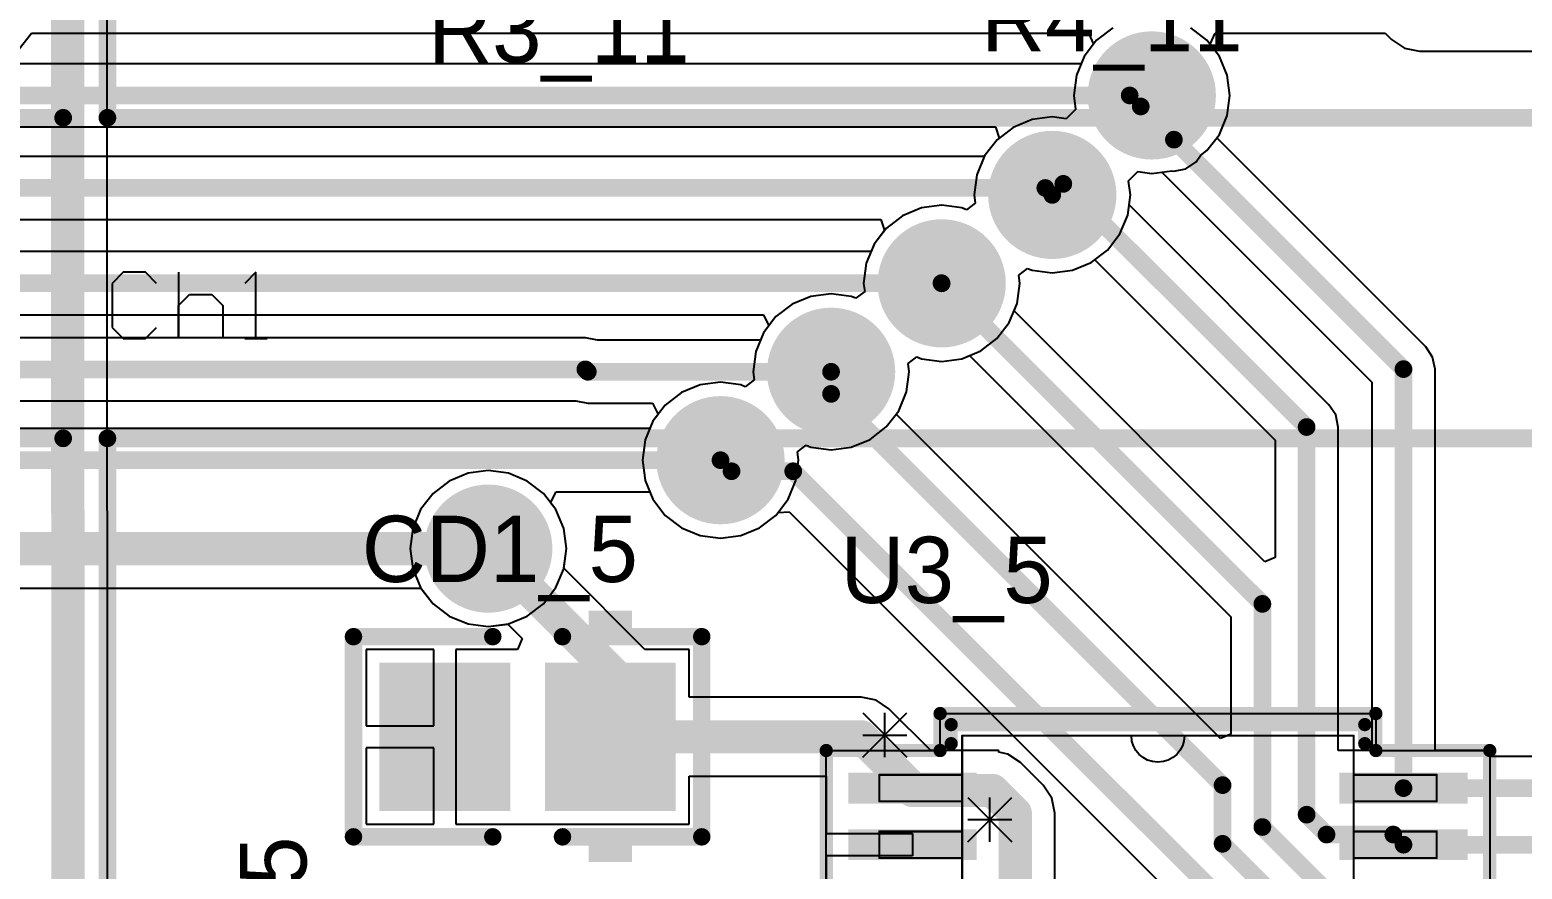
# Model space of a CAD drawing. Header units: millimetres. Extents: x 0.67 to 7.75, y 0.64 to 6.06.
# Drawn here: x 5.993 to 6.667, y 2.38 to 2.76 of the extents above; entities that cross this region are included whole.
import ezdxf

# ---------------------------------------------------------------- set-up
doc = ezdxf.new("R2010")
doc.units = ezdxf.units.MM
doc.header["$MEASUREMENT"] = 0
for name, color, linetype in [('BottomLayer', 5, 'Continuous'), ('BottomSolder', 6, 'Continuous'), ('Mechanical13', 56, 'Continuous'), ('Mechanical15', 56, 'Continuous'), ('MultiLayer', 9, 'Continuous'), ('TopLayer', 1, 'Continuous'), ('TopOverlay', 2, 'Continuous'), ('TopPaste', 8, 'Continuous'), ('TopSolder', 216, 'Continuous'), ('ViaHoleLayer', 16, 'Continuous')]:
    doc.layers.add(name, color=color, linetype=linetype)

# ---------------------------------------------------------------- blocks, each defined once
blk = doc.blocks.new('RU_14_138')
at = {"layer": 'Mechanical13'}
for p, q in [((-0.086, 0.07249), (-0.06601, 0.0525)), ((-0.086, 0.0525), (-0.06601, 0.07249)), ((-0.076, 0.0525), (-0.076, 0.07249)), ((-0.086, 0.0625), (-0.06601, 0.0625))]:
    blk.add_line(p, q, dxfattribs=at)
at = {"layer": 'Mechanical13', "const_width": 0.001}
for points in [[(-0.0885, -0.1005), (-0.0885, 0.1005)], [(-0.0885, 0.1005), (0.0885, 0.1005)], [(0.0885, -0.1005), (0.0885, 0.1005)], [(-0.126, 0.07077), (-0.126, 0.08277)], [(-0.126, 0.08277), (-0.0885, 0.08277)], [(-0.0885, 0.07077), (-0.0885, 0.08277)], [(0.0885, 0.08277), (0.126, 0.08277)], [(0.0885, 0.07077), (0.0885, 0.08277)], [(0.126, 0.07077), (0.126, 0.08277)], [(-0.126, 0.07077), (-0.0885, 0.07077)], [(0.0885, 0.07077), (0.126, 0.07077)], [(-0.126, 0.04518), (-0.126, 0.05718)], [(-0.126, 0.05718), (-0.0885, 0.05718)], [(-0.0885, 0.04518), (-0.0885, 0.05718)], [(0.0885, 0.05718), (0.126, 0.05718)], [(0.0885, 0.04518), (0.0885, 0.05718)], [(0.126, 0.04518), (0.126, 0.05718)], [(-0.126, 0.04518), (-0.0885, 0.04518)], [(0.0885, 0.04518), (0.126, 0.04518)], [(-0.126, 0.01959), (-0.126, 0.03159)], [(-0.126, 0.03159), (-0.0885, 0.03159)], [(-0.0885, 0.01959), (-0.0885, 0.03159)], [(0.0885, 0.03159), (0.126, 0.03159)], [(0.0885, 0.01959), (0.0885, 0.03159)], [(0.126, 0.01959), (0.126, 0.03159)], [(-0.126, 0.01959), (-0.0885, 0.01959)], [(0.0885, 0.01959), (0.126, 0.01959)], [(-0.126, -0.006), (-0.126, 0.006)], [(-0.126, 0.006), (-0.0885, 0.006)], [(-0.0885, -0.006), (-0.0885, 0.006)], [(0.0885, 0.006), (0.126, 0.006)], [(0.0885, -0.006), (0.0885, 0.006)], [(0.126, -0.006), (0.126, 0.006)], [(-0.126, -0.006), (-0.0885, -0.006)], [(0.0885, -0.006), (0.126, -0.006)], [(-0.126, -0.03159), (-0.126, -0.01959)], [(-0.126, -0.01959), (-0.0885, -0.01959)], [(-0.0885, -0.03159), (-0.0885, -0.01959)], [(0.0885, -0.01959), (0.126, -0.01959)], [(0.0885, -0.03159), (0.0885, -0.01959)], [(0.126, -0.03159), (0.126, -0.01959)], [(-0.126, -0.03159), (-0.0885, -0.03159)], [(0.0885, -0.03159), (0.126, -0.03159)], [(-0.126, -0.05718), (-0.126, -0.04518)], [(-0.126, -0.04518), (-0.0885, -0.04518)], [(-0.0885, -0.05718), (-0.0885, -0.04518)], [(0.0885, -0.04518), (0.126, -0.04518)], [(0.0885, -0.05718), (0.0885, -0.04518)], [(0.126, -0.05718), (0.126, -0.04518)], [(-0.126, -0.05718), (-0.0885, -0.05718)], [(0.0885, -0.05718), (0.126, -0.05718)], [(-0.126, -0.08277), (-0.126, -0.07077)], [(-0.126, -0.07077), (-0.0885, -0.07077)], [(-0.0885, -0.08277), (-0.0885, -0.07077)], [(0.0885, -0.07077), (0.126, -0.07077)], [(0.0885, -0.08277), (0.0885, -0.07077)], [(0.126, -0.08277), (0.126, -0.07077)], [(-0.126, -0.08277), (-0.0885, -0.08277)], [(0.0885, -0.08277), (0.126, -0.08277)], [(-0.0885, -0.1005), (0.0885, -0.1005)]]:
    blk.add_lwpolyline(points, dxfattribs=at)
at = {"layer": 'Mechanical13', "const_width": 0.0005}
for points in [[(-0.08875, 0.1005, 1), (-0.08825, 0.1005, 1)], [(-0.08875, 0.1005, 1), (-0.08825, 0.1005, 1)], [(0.08825, 0.1005, 1), (0.08875, 0.1005, 1)], [(0.08825, 0.1005, 1), (0.08875, 0.1005, 1)], [(-0.12625, 0.08277, 1), (-0.12575, 0.08277, 1)], [(-0.12625, 0.08277, 1), (-0.12575, 0.08277, 1)], [(-0.08875, 0.08277, 1), (-0.08825, 0.08277, 1)], [(-0.08875, 0.08277, 1), (-0.08825, 0.08277, 1)], [(0.08825, 0.08277, 1), (0.08875, 0.08277, 1)], [(0.08825, 0.08277, 1), (0.08875, 0.08277, 1)], [(0.12575, 0.08277, 1), (0.12625, 0.08277, 1)], [(0.12575, 0.08277, 1), (0.12625, 0.08277, 1)], [(-0.12625, 0.07077, 1), (-0.12575, 0.07077, 1)], [(-0.12625, 0.07077, 1), (-0.12575, 0.07077, 1)], [(-0.08875, 0.07077, 1), (-0.08825, 0.07077, 1)], [(-0.08875, 0.07077, 1), (-0.08825, 0.07077, 1)], [(0.08825, 0.07077, 1), (0.08875, 0.07077, 1)], [(0.08825, 0.07077, 1), (0.08875, 0.07077, 1)], [(0.12575, 0.07077, 1), (0.12625, 0.07077, 1)], [(0.12575, 0.07077, 1), (0.12625, 0.07077, 1)], [(-0.12625, 0.05718, 1), (-0.12575, 0.05718, 1)], [(-0.12625, 0.05718, 1), (-0.12575, 0.05718, 1)], [(-0.08875, 0.05718, 1), (-0.08825, 0.05718, 1)], [(-0.08875, 0.05718, 1), (-0.08825, 0.05718, 1)], [(0.08825, 0.05718, 1), (0.08875, 0.05718, 1)], [(0.08825, 0.05718, 1), (0.08875, 0.05718, 1)], [(0.12575, 0.05718, 1), (0.12625, 0.05718, 1)], [(0.12575, 0.05718, 1), (0.12625, 0.05718, 1)], [(-0.12625, 0.04518, 1), (-0.12575, 0.04518, 1)], [(-0.12625, 0.04518, 1), (-0.12575, 0.04518, 1)], [(-0.08875, 0.04518, 1), (-0.08825, 0.04518, 1)], [(-0.08875, 0.04518, 1), (-0.08825, 0.04518, 1)], [(0.08825, 0.04518, 1), (0.08875, 0.04518, 1)], [(0.08825, 0.04518, 1), (0.08875, 0.04518, 1)], [(0.12575, 0.04518, 1), (0.12625, 0.04518, 1)], [(0.12575, 0.04518, 1), (0.12625, 0.04518, 1)], [(-0.12625, 0.03159, 1), (-0.12575, 0.03159, 1)], [(-0.12625, 0.03159, 1), (-0.12575, 0.03159, 1)], [(-0.08875, 0.03159, 1), (-0.08825, 0.03159, 1)], [(-0.08875, 0.03159, 1), (-0.08825, 0.03159, 1)], [(0.08825, 0.03159, 1), (0.08875, 0.03159, 1)], [(0.08825, 0.03159, 1), (0.08875, 0.03159, 1)], [(0.12575, 0.03159, 1), (0.12625, 0.03159, 1)], [(0.12575, 0.03159, 1), (0.12625, 0.03159, 1)], [(-0.12625, 0.01959, 1), (-0.12575, 0.01959, 1)], [(-0.12625, 0.01959, 1), (-0.12575, 0.01959, 1)], [(-0.08875, 0.01959, 1), (-0.08825, 0.01959, 1)], [(-0.08875, 0.01959, 1), (-0.08825, 0.01959, 1)], [(0.08825, 0.01959, 1), (0.08875, 0.01959, 1)], [(0.08825, 0.01959, 1), (0.08875, 0.01959, 1)], [(0.12575, 0.01959, 1), (0.12625, 0.01959, 1)], [(0.12575, 0.01959, 1), (0.12625, 0.01959, 1)], [(-0.12625, 0.006, 1), (-0.12575, 0.006, 1)], [(-0.12625, 0.006, 1), (-0.12575, 0.006, 1)], [(-0.08875, 0.006, 1), (-0.08825, 0.006, 1)], [(-0.08875, 0.006, 1), (-0.08825, 0.006, 1)], [(0.08825, 0.006, 1), (0.08875, 0.006, 1)], [(0.08825, 0.006, 1), (0.08875, 0.006, 1)], [(0.12575, 0.006, 1), (0.12625, 0.006, 1)], [(0.12575, 0.006, 1), (0.12625, 0.006, 1)], [(-0.12625, -0.006, 1), (-0.12575, -0.006, 1)], [(-0.12625, -0.006, 1), (-0.12575, -0.006, 1)], [(-0.08875, -0.006, 1), (-0.08825, -0.006, 1)], [(-0.08875, -0.006, 1), (-0.08825, -0.006, 1)], [(0.08825, -0.006, 1), (0.08875, -0.006, 1)], [(0.08825, -0.006, 1), (0.08875, -0.006, 1)], [(0.12575, -0.006, 1), (0.12625, -0.006, 1)], [(0.12575, -0.006, 1), (0.12625, -0.006, 1)], [(-0.12625, -0.01959, 1), (-0.12575, -0.01959, 1)], [(-0.12625, -0.01959, 1), (-0.12575, -0.01959, 1)], [(-0.08875, -0.01959, 1), (-0.08825, -0.01959, 1)], [(-0.08875, -0.01959, 1), (-0.08825, -0.01959, 1)], [(0.08825, -0.01959, 1), (0.08875, -0.01959, 1)], [(0.08825, -0.01959, 1), (0.08875, -0.01959, 1)], [(0.12575, -0.01959, 1), (0.12625, -0.01959, 1)], [(0.12575, -0.01959, 1), (0.12625, -0.01959, 1)], [(-0.12625, -0.03159, 1), (-0.12575, -0.03159, 1)], [(-0.12625, -0.03159, 1), (-0.12575, -0.03159, 1)], [(-0.08875, -0.03159, 1), (-0.08825, -0.03159, 1)], [(-0.08875, -0.03159, 1), (-0.08825, -0.03159, 1)], [(0.08825, -0.03159, 1), (0.08875, -0.03159, 1)], [(0.08825, -0.03159, 1), (0.08875, -0.03159, 1)], [(0.12575, -0.03159, 1), (0.12625, -0.03159, 1)], [(0.12575, -0.03159, 1), (0.12625, -0.03159, 1)], [(-0.12625, -0.04518, 1), (-0.12575, -0.04518, 1)], [(-0.12625, -0.04518, 1), (-0.12575, -0.04518, 1)], [(-0.08875, -0.04518, 1), (-0.08825, -0.04518, 1)], [(-0.08875, -0.04518, 1), (-0.08825, -0.04518, 1)], [(0.08825, -0.04518, 1), (0.08875, -0.04518, 1)], [(0.08825, -0.04518, 1), (0.08875, -0.04518, 1)], [(0.12575, -0.04518, 1), (0.12625, -0.04518, 1)], [(0.12575, -0.04518, 1), (0.12625, -0.04518, 1)], [(-0.12625, -0.05718, 1), (-0.12575, -0.05718, 1)], [(-0.12625, -0.05718, 1), (-0.12575, -0.05718, 1)], [(-0.08875, -0.05718, 1), (-0.08825, -0.05718, 1)], [(-0.08875, -0.05718, 1), (-0.08825, -0.05718, 1)], [(0.08825, -0.05718, 1), (0.08875, -0.05718, 1)], [(0.08825, -0.05718, 1), (0.08875, -0.05718, 1)], [(0.12575, -0.05718, 1), (0.12625, -0.05718, 1)], [(0.12575, -0.05718, 1), (0.12625, -0.05718, 1)], [(-0.12625, -0.07077, 1), (-0.12575, -0.07077, 1)], [(-0.12625, -0.07077, 1), (-0.12575, -0.07077, 1)], [(-0.08875, -0.07077, 1), (-0.08825, -0.07077, 1)], [(-0.08875, -0.07077, 1), (-0.08825, -0.07077, 1)], [(0.08825, -0.07077, 1), (0.08875, -0.07077, 1)], [(0.08825, -0.07077, 1), (0.08875, -0.07077, 1)], [(0.12575, -0.07077, 1), (0.12625, -0.07077, 1)], [(0.12575, -0.07077, 1), (0.12625, -0.07077, 1)], [(-0.12625, -0.08277, 1), (-0.12575, -0.08277, 1)], [(-0.12625, -0.08277, 1), (-0.12575, -0.08277, 1)], [(-0.08875, -0.08277, 1), (-0.08825, -0.08277, 1)], [(-0.08875, -0.08277, 1), (-0.08825, -0.08277, 1)], [(0.08825, -0.08277, 1), (0.08875, -0.08277, 1)], [(0.08825, -0.08277, 1), (0.08875, -0.08277, 1)], [(0.12575, -0.08277, 1), (0.12625, -0.08277, 1)], [(0.12575, -0.08277, 1), (0.12625, -0.08277, 1)], [(-0.08875, -0.1005, 1), (-0.08825, -0.1005, 1)], [(-0.08875, -0.1005, 1), (-0.08825, -0.1005, 1)], [(0.08825, -0.1005, 1), (0.08875, -0.1005, 1)], [(0.08825, -0.1005, 1), (0.08875, -0.1005, 1)]]:
    blk.add_lwpolyline(points, format="xyb", close=True, dxfattribs=at)
at = {"layer": 'Mechanical13'}
blk.add_lwpolyline([(0.012, 0.1005, -1), (-0.012, 0.1005)], format="xyb", dxfattribs=at)
for points in [[(-0.012, 0.1005, 1), (-0.012, 0.1005, 1)], [(0.012, 0.1005, 1), (0.012, 0.1005, 1)]]:
    blk.add_lwpolyline(points, format="xyb", close=True, dxfattribs=at)
at = {"layer": 'Mechanical15'}
for p, q in [((-0.0985, 0.09377), (-0.0985, 0.1105)), ((-0.0985, 0.1105), (0.0985, 0.1105)), ((0.0985, 0.1105), (0.0985, 0.09377)), ((-0.15, -0.09377), (-0.15, 0.09377)), ((-0.15, 0.09377), (-0.0985, 0.09377)), ((0.0985, 0.09377), (0.15, 0.09377)), ((0.15, 0.09377), (0.15, -0.09377)), ((-0.0985, -0.09377), (-0.15, -0.09377)), ((-0.0985, -0.1105), (-0.0985, -0.09377)), ((0.15, -0.09377), (0.0985, -0.09377)), ((0.0985, -0.09377), (0.0985, -0.1105)), ((0.0985, -0.1105), (-0.0985, -0.1105))]:
    blk.add_line(p, q, dxfattribs=at)
at = {"layer": 'Mechanical15', "const_width": 0.006}
for points in [[(-0.0985, 0.1105), (0.0985, 0.1105)], [(-0.0985, 0.09377), (-0.0985, 0.1105)], [(0.0985, 0.09377), (0.0985, 0.1105)], [(-0.15, 0.09377), (-0.0985, 0.09377)], [(-0.15, -0.09377), (-0.15, 0.09377)], [(0.0985, 0.09377), (0.15, 0.09377)], [(0.15, -0.09377), (0.15, 0.09377)], [(-0.15, -0.09377), (-0.0985, -0.09377)], [(-0.0985, -0.1105), (-0.0985, -0.09377)], [(0.0985, -0.1105), (0.0985, -0.09377)], [(0.0985, -0.09377), (0.15, -0.09377)], [(-0.0985, -0.1105), (0.0985, -0.1105)]]:
    blk.add_lwpolyline(points, dxfattribs=at)
at = {"layer": 'Mechanical15', "const_width": 0.003}
for points in [[(-0.1, 0.1105, 1), (-0.097, 0.1105, 1)], [(-0.1, 0.1105, 1), (-0.097, 0.1105, 1)], [(0.097, 0.1105, 1), (0.1, 0.1105, 1)], [(0.097, 0.1105, 1), (0.1, 0.1105, 1)], [(-0.1515, 0.09377, 1), (-0.1485, 0.09377, 1)], [(-0.1515, 0.09377, 1), (-0.1485, 0.09377, 1)], [(-0.1, 0.09377, 1), (-0.097, 0.09377, 1)], [(-0.1, 0.09377, 1), (-0.097, 0.09377, 1)], [(0.097, 0.09377, 1), (0.1, 0.09377, 1)], [(0.097, 0.09377, 1), (0.1, 0.09377, 1)], [(0.1485, 0.09377, 1), (0.1515, 0.09377, 1)], [(0.1485, 0.09377, 1), (0.1515, 0.09377, 1)], [(-0.1515, -0.09377, 1), (-0.1485, -0.09377, 1)], [(-0.1515, -0.09377, 1), (-0.1485, -0.09377, 1)], [(-0.1, -0.09377, 1), (-0.097, -0.09377, 1)], [(-0.1, -0.09377, 1), (-0.097, -0.09377, 1)], [(0.097, -0.09377, 1), (0.1, -0.09377, 1)], [(0.097, -0.09377, 1), (0.1, -0.09377, 1)], [(0.1485, -0.09377, 1), (0.1515, -0.09377, 1)], [(0.1485, -0.09377, 1), (0.1515, -0.09377, 1)], [(-0.1, -0.1105, 1), (-0.097, -0.1105, 1)], [(-0.1, -0.1105, 1), (-0.097, -0.1105, 1)], [(0.097, -0.1105, 1), (0.1, -0.1105, 1)], [(0.097, -0.1105, 1), (0.1, -0.1105, 1)]]:
    blk.add_lwpolyline(points, format="xyb", close=True, dxfattribs=at)
at = {"layer": 'TopLayer'}
for points in [[(-0.14, 0.06977), (-0.082, 0.06977), (-0.14, 0.08377), (-0.082, 0.08377)], [(0.082, 0.06977), (0.14, 0.06977), (0.082, 0.08377), (0.14, 0.08377)], [(-0.14, 0.04418), (-0.082, 0.04418), (-0.14, 0.05818), (-0.082, 0.05818)], [(0.082, 0.04418), (0.14, 0.04418), (0.082, 0.05818), (0.14, 0.05818)], [(-0.14, 0.01859), (-0.082, 0.01859), (-0.14, 0.03259), (-0.082, 0.03259)], [(0.082, 0.01859), (0.14, 0.01859), (0.082, 0.03259), (0.14, 0.03259)], [(-0.14, -0.007), (-0.082, -0.007), (-0.14, 0.007), (-0.082, 0.007)], [(0.082, -0.007), (0.14, -0.007), (0.082, 0.007), (0.14, 0.007)], [(-0.14, -0.03259), (-0.082, -0.03259), (-0.14, -0.01859), (-0.082, -0.01859)], [(0.082, -0.03259), (0.14, -0.03259), (0.082, -0.01859), (0.14, -0.01859)], [(-0.14, -0.05818), (-0.082, -0.05818), (-0.14, -0.04418), (-0.082, -0.04418)], [(0.082, -0.05818), (0.14, -0.05818), (0.082, -0.04418), (0.14, -0.04418)], [(-0.14, -0.08377), (-0.082, -0.08377), (-0.14, -0.06977), (-0.082, -0.06977)], [(0.082, -0.08377), (0.14, -0.08377), (0.082, -0.06977), (0.14, -0.06977)]]:
    blk.add_solid(points, dxfattribs=at)
at = {"layer": 'TopOverlay'}
for p, q in [((-0.1335, 0.11076), (-0.11351, 0.09077)), ((-0.1335, 0.09077), (-0.11351, 0.11076)), ((-0.1235, 0.09077), (-0.1235, 0.11076)), ((-0.1335, 0.10077), (-0.11351, 0.10077)), ((0.15, -0.03309), (0.15, -0.01809)), ((0.15, -0.01809), (0.16, -0.01809)), ((0.16, -0.01809), (0.16, -0.03309)), ((0.16, -0.03309), (0.15, -0.03309))]:
    blk.add_line(p, q, dxfattribs=at)
at = {"layer": 'TopOverlay', "const_width": 0.006}
for points in [[(-0.0935, 0.09687), (-0.0935, 0.1055)], [(-0.0935, 0.1055), (0.0935, 0.1055)], [(0.0935, 0.09687), (0.0935, 0.1055)], [(-0.0935, -0.1055), (-0.0935, -0.09687)], [(0.0935, -0.1055), (0.0935, -0.09687)], [(-0.0935, -0.1055), (0.0935, -0.1055)]]:
    blk.add_lwpolyline(points, dxfattribs=at)
at = {"layer": 'TopOverlay', "const_width": 0.003}
for points in [[(-0.095, 0.1055, 1), (-0.092, 0.1055, 1)], [(-0.095, 0.1055, 1), (-0.092, 0.1055, 1)], [(0.092, 0.1055, 1), (0.095, 0.1055, 1)], [(0.092, 0.1055, 1), (0.095, 0.1055, 1)], [(-0.095, 0.09687, 1), (-0.092, 0.09687, 1)], [(0.092, 0.09687, 1), (0.095, 0.09687, 1)], [(-0.095, -0.09687, 1), (-0.092, -0.09687, 1)], [(0.092, -0.09687, 1), (0.095, -0.09687, 1)], [(-0.095, -0.1055, 1), (-0.092, -0.1055, 1)], [(-0.095, -0.1055, 1), (-0.092, -0.1055, 1)], [(0.092, -0.1055, 1), (0.095, -0.1055, 1)], [(0.092, -0.1055, 1), (0.095, -0.1055, 1)]]:
    blk.add_lwpolyline(points, format="xyb", close=True, dxfattribs=at)
at = {"layer": 'TopPaste'}
for points in [[(-0.14, 0.06977), (-0.082, 0.06977), (-0.14, 0.08377), (-0.082, 0.08377)], [(0.082, 0.06977), (0.14, 0.06977), (0.082, 0.08377), (0.14, 0.08377)], [(-0.14, 0.04418), (-0.082, 0.04418), (-0.14, 0.05818), (-0.082, 0.05818)], [(0.082, 0.04418), (0.14, 0.04418), (0.082, 0.05818), (0.14, 0.05818)], [(-0.14, 0.01859), (-0.082, 0.01859), (-0.14, 0.03259), (-0.082, 0.03259)], [(0.082, 0.01859), (0.14, 0.01859), (0.082, 0.03259), (0.14, 0.03259)], [(-0.14, -0.007), (-0.082, -0.007), (-0.14, 0.007), (-0.082, 0.007)], [(0.082, -0.007), (0.14, -0.007), (0.082, 0.007), (0.14, 0.007)], [(-0.14, -0.03259), (-0.082, -0.03259), (-0.14, -0.01859), (-0.082, -0.01859)], [(0.082, -0.03259), (0.14, -0.03259), (0.082, -0.01859), (0.14, -0.01859)], [(-0.14, -0.05818), (-0.082, -0.05818), (-0.14, -0.04418), (-0.082, -0.04418)], [(0.082, -0.05818), (0.14, -0.05818), (0.082, -0.04418), (0.14, -0.04418)], [(-0.14, -0.08377), (-0.082, -0.08377), (-0.14, -0.06977), (-0.082, -0.06977)], [(0.082, -0.08377), (0.14, -0.08377), (0.082, -0.06977), (0.14, -0.06977)]]:
    blk.add_solid(points, dxfattribs=at)
at = {"layer": 'TopSolder'}
for points in [[(-0.14, 0.06977), (-0.082, 0.06977), (-0.14, 0.08377), (-0.082, 0.08377)], [(0.082, 0.06977), (0.14, 0.06977), (0.082, 0.08377), (0.14, 0.08377)], [(-0.14, 0.04418), (-0.082, 0.04418), (-0.14, 0.05818), (-0.082, 0.05818)], [(0.082, 0.04418), (0.14, 0.04418), (0.082, 0.05818), (0.14, 0.05818)], [(-0.14, 0.01859), (-0.082, 0.01859), (-0.14, 0.03259), (-0.082, 0.03259)], [(0.082, 0.01859), (0.14, 0.01859), (0.082, 0.03259), (0.14, 0.03259)], [(-0.14, -0.007), (-0.082, -0.007), (-0.14, 0.007), (-0.082, 0.007)], [(0.082, -0.007), (0.14, -0.007), (0.082, 0.007), (0.14, 0.007)], [(-0.14, -0.03259), (-0.082, -0.03259), (-0.14, -0.01859), (-0.082, -0.01859)], [(0.082, -0.03259), (0.14, -0.03259), (0.082, -0.01859), (0.14, -0.01859)], [(-0.14, -0.05818), (-0.082, -0.05818), (-0.14, -0.04418), (-0.082, -0.04418)], [(0.082, -0.05818), (0.14, -0.05818), (0.082, -0.04418), (0.14, -0.04418)], [(-0.14, -0.08377), (-0.082, -0.08377), (-0.14, -0.06977), (-0.082, -0.06977)], [(0.082, -0.08377), (0.14, -0.08377), (0.082, -0.06977), (0.14, -0.06977)]]:
    blk.add_solid(points, dxfattribs=at)
blk = doc.blocks.new('CC2012_0805_158')
at = {"layer": 'TopLayer'}
for points in [[(-0.06299, -0.02953), (-0.01181, -0.02953), (-0.06299, 0.02953), (-0.01181, 0.02953)], [(0.01181, -0.02953), (0.06299, -0.02953), (0.01181, 0.02953), (0.06299, 0.02953)]]:
    blk.add_solid(points, dxfattribs=at)
at = {"layer": 'TopOverlay', "const_width": 0.00787}
for points in [[(-0.07874, 0.04528), (-0.07874, -0.04528)], [(-0.01575, 0.04528), (-0.07874, 0.04528)], [(0.07874, 0.04528), (0.01575, 0.04528)], [(0.07874, 0.04528), (0.07874, -0.04528)], [(-0.01575, -0.04528), (-0.07874, -0.04528)], [(0.07874, -0.04528), (0.01575, -0.04528)]]:
    blk.add_lwpolyline(points, dxfattribs=at)
at = {"layer": 'TopOverlay', "const_width": 0.00394}
for points in [[(-0.08071, 0.04528, 1), (-0.07677, 0.04528, 1)], [(-0.08071, 0.04528, 1), (-0.07677, 0.04528, 1)], [(-0.01772, 0.04528, 1), (-0.01378, 0.04528, 1)], [(0.01378, 0.04528, 1), (0.01772, 0.04528, 1)], [(0.07677, 0.04528, 1), (0.08071, 0.04528, 1)], [(0.07677, 0.04528, 1), (0.08071, 0.04528, 1)], [(-0.08071, -0.04528, 1), (-0.07677, -0.04528, 1)], [(-0.08071, -0.04528, 1), (-0.07677, -0.04528, 1)], [(-0.01772, -0.04528, 1), (-0.01378, -0.04528, 1)], [(0.01378, -0.04528, 1), (0.01772, -0.04528, 1)], [(0.07677, -0.04528, 1), (0.08071, -0.04528, 1)], [(0.07677, -0.04528, 1), (0.08071, -0.04528, 1)]]:
    blk.add_lwpolyline(points, format="xyb", close=True, dxfattribs=at)
at = {"layer": 'TopOverlay'}
for points in [[(-0.04726, 0.04882), (-0.02757, 0.04882), (-0.04726, 0.05669), (-0.02757, 0.05669)], [(-0.04725, -0.05707), (-0.02756, -0.05707), (-0.04725, -0.0492), (-0.02756, -0.0492)]]:
    blk.add_solid(points, dxfattribs=at)
at = {"layer": 'TopPaste'}
for points in [[(-0.06299, -0.02953), (-0.01181, -0.02953), (-0.06299, 0.02953), (-0.01181, 0.02953)], [(0.01181, -0.02953), (0.06299, -0.02953), (0.01181, 0.02953), (0.06299, 0.02953)]]:
    blk.add_solid(points, dxfattribs=at)
at = {"layer": 'TopSolder'}
for points in [[(-0.06699, -0.03353), (-0.00781, -0.03353), (-0.06699, 0.03353), (-0.00781, 0.03353)], [(0.00781, -0.03353), (0.06699, -0.03353), (0.00781, 0.03353), (0.06699, 0.03353)]]:
    blk.add_solid(points, dxfattribs=at)

msp = doc.modelspace()

# ---------------------------------------------------------------- linework, layer by layer
at = {"layer": 'BottomLayer'}
for p, q in [((5.98796, 2.75104), (5.99343, 2.75816)), ((5.99343, 2.75816), (6.47133, 2.75816)), ((6.47365, 2.75316), (6.46943, 2.74765)), ((6.47133, 2.75816), (6.47365, 2.75316)), ((6.52635, 2.75316), (6.52867, 2.75816)), ((6.53057, 2.74765), (6.52635, 2.75316)), ((6.52867, 2.75816), (6.60549, 2.75816)), ((6.60549, 2.75816), (6.6084, 2.75524)), ((6.6084, 2.75524), (6.6084, 2.75524)), ((6.6084, 2.75524), (6.61419, 2.75137)), ((6.46943, 2.74765), (6.46803, 2.74427)), ((6.5341, 2.73914), (6.53057, 2.74765)), ((6.61419, 2.75137), (6.62102, 2.75002)), ((6.62102, 2.75002), (6.62102, 2.75002)), ((6.62102, 2.75002), (6.71077, 2.75002)), ((6.46803, 2.74427), (5.98736, 2.74427)), ((6.5353, 2.73), (6.5341, 2.73914)), ((6.5341, 2.72086), (6.5353, 2.73)), ((6.53057, 2.71235), (6.5341, 2.72086)), ((5.92197, 2.71573), (6.42934, 2.71573)), ((6.42934, 2.71573), (6.43103, 2.71073)), ((6.43004, 2.70996), (6.42443, 2.70265)), ((6.43103, 2.71073), (6.43004, 2.70996)), ((6.52496, 2.70504), (6.53057, 2.71235)), ((6.42433, 2.70241), (5.91925, 2.70241)), ((6.42443, 2.70265), (6.42433, 2.70241)), ((6.51546, 2.69681), (6.52009, 2.69991)), ((6.52009, 2.69991), (6.52201, 2.70277)), ((6.52201, 2.70277), (6.52496, 2.70504)), ((6.48952, 2.69143), (6.49357, 2.69548)), ((6.49357, 2.69548), (6.49372, 2.69552)), ((6.49372, 2.69552), (6.5, 2.6947)), ((6.5, 2.6947), (6.50913, 2.6959)), ((6.50913, 2.6959), (6.51, 2.69573)), ((6.51, 2.69573), (6.51546, 2.69681)), ((6.48947, 2.69128), (6.48952, 2.69143)), ((6.4903, 2.685), (6.48947, 2.69128)), ((6.4891, 2.67586), (6.4903, 2.685)), ((5.8212, 2.67386), (6.37756, 2.67386)), ((6.37756, 2.67386), (6.37919, 2.66886)), ((6.48557, 2.66735), (6.4891, 2.67586)), ((6.37919, 2.66886), (6.37443, 2.66265)), ((6.47996, 2.66004), (6.48557, 2.66735)), ((6.37307, 2.65936), (5.81578, 2.65936)), ((6.37443, 2.66265), (6.37307, 2.65936)), ((6.47265, 2.65443), (6.47996, 2.66004)), ((6.43981, 2.64872), (6.44378, 2.65176)), ((6.44378, 2.65176), (6.44586, 2.6509)), ((6.46414, 2.6509), (6.47265, 2.65443)), ((6.4391, 2.63586), (6.4403, 2.645)), ((6.4403, 2.645), (6.43981, 2.64872)), ((6.44586, 2.6509), (6.455, 2.6497)), ((6.455, 2.6497), (6.46414, 2.6509)), ((6.43557, 2.62735), (6.4391, 2.63586)), ((5.74259, 2.63082), (6.32439, 2.63082)), ((6.32439, 2.63082), (6.32686, 2.62582)), ((6.32686, 2.62582), (6.32443, 2.62265)), ((6.42996, 2.62004), (6.43557, 2.62735)), ((6.24391, 2.62036), (5.74175, 2.62036)), ((6.24937, 2.61928), (6.24391, 2.62036)), ((6.24391, 2.62036), (6.24391, 2.62036)), ((6.24938, 2.61927), (6.24937, 2.61928)), ((6.32303, 2.61927), (6.24938, 2.61927)), ((6.32443, 2.62265), (6.32303, 2.61927)), ((6.42265, 2.61443), (6.42996, 2.62004)), ((6.38981, 2.60872), (6.39378, 2.61176)), ((6.39378, 2.61176), (6.39586, 2.6109)), ((6.41414, 2.6109), (6.42265, 2.61443)), ((6.3891, 2.59586), (6.3903, 2.605)), ((6.3903, 2.605), (6.38981, 2.60872)), ((6.39586, 2.6109), (6.405, 2.6097)), ((6.405, 2.6097), (6.41414, 2.6109)), ((5.66342, 2.59182), (6.23953, 2.59182)), ((6.23953, 2.59182), (6.23954, 2.59181)), ((6.23954, 2.59181), (6.245, 2.59073)), ((6.38557, 2.58735), (6.3891, 2.59586)), ((6.245, 2.59073), (6.27432, 2.59073)), ((6.27432, 2.59073), (6.27679, 2.58573)), ((6.27679, 2.58573), (6.27443, 2.58265)), ((6.37996, 2.58004), (6.38557, 2.58735)), ((6.27303, 2.57927), (5.66168, 2.57927)), ((6.27443, 2.58265), (6.27303, 2.57927)), ((6.37265, 2.57443), (6.37996, 2.58004)), ((6.33981, 2.56872), (6.34378, 2.57176)), ((6.34378, 2.57176), (6.34586, 2.5709)), ((6.34586, 2.5709), (6.355, 2.5697)), ((6.355, 2.5697), (6.36414, 2.5709)), ((6.36414, 2.5709), (6.37265, 2.57443)), ((6.3391, 2.55586), (6.3403, 2.565)), ((6.3403, 2.565), (6.33981, 2.56872)), ((6.22821, 2.54573), (6.23068, 2.55073)), ((6.23068, 2.55073), (6.27303, 2.55073)), ((6.27303, 2.55073), (6.27443, 2.54735)), ((6.33557, 2.54735), (6.3391, 2.55586)), ((6.23057, 2.54265), (6.22821, 2.54573)), ((6.27443, 2.54735), (6.28004, 2.54004)), ((6.32996, 2.54004), (6.33557, 2.54735)), ((6.2341, 2.53414), (6.23057, 2.54265)), ((6.28004, 2.54004), (6.28735, 2.53443)), ((6.32265, 2.53443), (6.32996, 2.54004)), ((6.2353, 2.525), (6.2341, 2.53414)), ((6.28735, 2.53443), (6.29586, 2.5309)), ((6.29586, 2.5309), (6.305, 2.5297)), ((6.305, 2.5297), (6.31414, 2.5309)), ((6.31414, 2.5309), (6.32265, 2.53443)), ((6.2341, 2.51586), (6.2353, 2.525)), ((6.23057, 2.50735), (6.2341, 2.51586)), ((5.98043, 2.50716), (6.16957, 2.50716)), ((6.16957, 2.50716), (6.17504, 2.50004)), ((6.22496, 2.50004), (6.23057, 2.50735)), ((6.17504, 2.50004), (6.18235, 2.49443)), ((6.21765, 2.49443), (6.22496, 2.50004)), ((6.18235, 2.49443), (6.19086, 2.4909)), ((6.19086, 2.4909), (6.2, 2.4897)), ((6.2, 2.4897), (6.20914, 2.4909)), ((6.20914, 2.4909), (6.21765, 2.49443))]:
    msp.add_line(p, q, dxfattribs=at)
for points, const_width in [([(6.4875, 2.73, 1), (6.5125, 2.73, 1)], 0.025), ([(6.488, 2.73, 1), (6.492, 2.73, 1)], 0.004), ([(6.488, 2.73, 1), (6.492, 2.73, 1)], 0.004), ([(6.508, 2.71, 1), (6.512, 2.71, 1)], 0.004), ([(6.4425, 2.685, 1), (6.4675, 2.685, 1)], 0.025), ([(6.44986, 2.68814, 1), (6.45386, 2.68814, 1)], 0.004), ([(6.44986, 2.68814, 1), (6.45386, 2.68814, 1)], 0.004), ([(6.453, 2.685, 1), (6.457, 2.685, 1)], 0.004), ([(6.3925, 2.645, 1), (6.4175, 2.645, 1)], 0.025), ([(6.40291, 2.64509, 1), (6.40691, 2.64509, 1)], 0.004), ([(6.40291, 2.64509, 1), (6.40691, 2.64509, 1)], 0.004), ([(6.403, 2.645, 1), (6.407, 2.645, 1)], 0.004), ([(6.3425, 2.605, 1), (6.3675, 2.605, 1)], 0.025), ([(6.24191, 2.60609, 1), (6.24591, 2.60609, 1)], 0.004), ([(6.24191, 2.60609, 1), (6.24591, 2.60609, 1)], 0.004), ([(6.243, 2.605, 1), (6.247, 2.605, 1)], 0.004), ([(6.243, 2.605, 1), (6.247, 2.605, 1)], 0.004), ([(6.353, 2.605, 1), (6.357, 2.605, 1)], 0.004), ([(6.2925, 2.565, 1), (6.3175, 2.565, 1)], 0.025), ([(6.303, 2.565, 1), (6.307, 2.565, 1)], 0.004), ([(6.1875, 2.525, 1), (6.2125, 2.525, 1)], 0.025), ([(6.19625, 2.525, 1), (6.20375, 2.525, 1)], 0.0075), ([(6.19625, 2.525, 1), (6.20375, 2.525, 1)], 0.0075), ([(6.20625, 2.525, 1), (6.21375, 2.525, 1)], 0.0075)]:
    msp.add_lwpolyline(points, format="xyb", close=True, dxfattribs=dict(at, const_width=const_width))
for points, const_width in [([(5.89, 2.73), (6.49, 2.73)], 0.008), ([(6.49, 2.73), (6.51, 2.71)], 0.008), ([(1.02186, 2.68814), (6.45186, 2.68814)], 0.008), ([(6.45186, 2.68814), (6.455, 2.685)], 0.008), ([(3.63985, 2.64509), (6.40491, 2.64509)], 0.008), ([(6.40491, 2.64509), (6.405, 2.645)], 0.008), ([(1.03109, 2.60609), (6.24391, 2.60609)], 0.008), ([(6.24391, 2.60609), (6.245, 2.605)], 0.008), ([(6.245, 2.605), (6.355, 2.605)], 0.008), ([(3.555, 2.565), (6.305, 2.565)], 0.008), ([(5.95, 2.525), (6.2, 2.525)], 0.015), ([(6.2, 2.525), (6.21, 2.525)], 0.015)]:
    msp.add_lwpolyline(points, dxfattribs=dict(at, const_width=const_width))
at = {"layer": 'BottomSolder', "const_width": 0.029}
for points in [[(6.4855, 2.73, 1), (6.5145, 2.73, 1)], [(6.4405, 2.685, 1), (6.4695, 2.685, 1)], [(6.3905, 2.645, 1), (6.4195, 2.645, 1)], [(6.3405, 2.605, 1), (6.3695, 2.605, 1)], [(6.2905, 2.565, 1), (6.3195, 2.565, 1)], [(6.1855, 2.525, 1), (6.2145, 2.525, 1)]]:
    msp.add_lwpolyline(points, format="xyb", close=True, dxfattribs=at)
at = {"layer": 'MultiLayer', "const_width": 0.025}
for points in [[(6.4875, 2.73, 1), (6.5125, 2.73, 1)], [(6.4425, 2.685, 1), (6.4675, 2.685, 1)], [(6.3925, 2.645, 1), (6.4175, 2.645, 1)], [(6.3425, 2.605, 1), (6.3675, 2.605, 1)], [(6.2925, 2.565, 1), (6.3175, 2.565, 1)], [(6.1875, 2.525, 1), (6.2125, 2.525, 1)]]:
    msp.add_lwpolyline(points, format="xyb", close=True, dxfattribs=at)
at = {"layer": 'TopLayer'}
for p, q in [((6.02764, 2.5427), (6.02764, 4.0424)), ((6.48235, 2.76057), (6.47504, 2.75496)), ((6.52496, 2.75496), (6.51765, 2.76057)), ((6.47504, 2.75496), (6.46943, 2.74765)), ((6.53057, 2.74765), (6.52496, 2.75496)), ((6.46943, 2.74765), (6.4659, 2.73914)), ((6.5341, 2.73914), (6.53057, 2.74765)), ((6.4659, 2.73914), (6.4647, 2.73)), ((6.5353, 2.73), (6.5341, 2.73914)), ((6.4647, 2.73), (6.46553, 2.72372)), ((6.5341, 2.72086), (6.5353, 2.73)), ((6.455, 2.7203), (6.44586, 2.7191)), ((6.46128, 2.71948), (6.455, 2.7203)), ((6.46143, 2.71952), (6.46128, 2.71948)), ((6.46548, 2.72357), (6.46143, 2.71952)), ((6.46553, 2.72372), (6.46548, 2.72357)), ((6.53057, 2.71235), (6.5341, 2.72086)), ((6.43735, 2.71557), (6.43004, 2.70996)), ((6.44586, 2.7191), (6.43735, 2.71557)), ((6.43004, 2.70996), (6.42443, 2.70265)), ((6.52939, 2.7108), (6.53057, 2.71235)), ((6.62389, 2.6163), (6.52939, 2.7108)), ((6.42443, 2.70265), (6.4209, 2.69414)), ((6.4209, 2.69414), (6.4197, 2.685)), ((6.48952, 2.69143), (6.49357, 2.69548)), ((6.49357, 2.69548), (6.49372, 2.69552)), ((6.49372, 2.69552), (6.5, 2.6947)), ((6.5, 2.6947), (6.50452, 2.69529)), ((6.50452, 2.69529), (6.59952, 2.60029)), ((6.48947, 2.69128), (6.48952, 2.69143)), ((6.4903, 2.685), (6.48947, 2.69128)), ((6.39586, 2.6791), (6.38735, 2.67557)), ((6.405, 2.6803), (6.39586, 2.6791)), ((6.41414, 2.6791), (6.405, 2.6803)), ((6.41622, 2.67824), (6.41414, 2.6791)), ((6.42019, 2.68128), (6.41622, 2.67824)), ((6.4197, 2.685), (6.42019, 2.68128)), ((6.48971, 2.68048), (6.4903, 2.685)), ((6.58009, 2.59009), (6.48971, 2.68048)), ((6.38735, 2.67557), (6.38004, 2.66996)), ((6.38004, 2.66996), (6.37443, 2.66265)), ((6.37443, 2.66265), (6.3709, 2.65414)), ((6.3709, 2.65414), (6.3697, 2.645)), ((6.43981, 2.64872), (6.44378, 2.65176)), ((6.44378, 2.65176), (6.44586, 2.6509)), ((6.46414, 2.6509), (6.47265, 2.65443)), ((6.47265, 2.65443), (6.4742, 2.65561)), ((6.4742, 2.65561), (6.55573, 2.57409)), ((6.3697, 2.645), (6.37019, 2.64128)), ((6.4391, 2.63586), (6.4403, 2.645)), ((6.4403, 2.645), (6.43981, 2.64872)), ((6.44586, 2.6509), (6.455, 2.6497)), ((6.455, 2.6497), (6.46414, 2.6509)), ((6.34586, 2.6391), (6.33735, 2.63557)), ((6.355, 2.6403), (6.34586, 2.6391)), ((6.36414, 2.6391), (6.355, 2.6403)), ((6.36622, 2.63824), (6.36414, 2.6391)), ((6.37019, 2.64128), (6.36622, 2.63824)), ((6.33735, 2.63557), (6.33004, 2.62996)), ((6.4377, 2.63249), (6.4391, 2.63586)), ((6.55111, 2.51908), (6.4377, 2.63249)), ((6.33004, 2.62996), (6.32443, 2.62265)), ((6.32443, 2.62265), (6.3209, 2.61414)), ((6.3209, 2.61414), (6.3197, 2.605)), ((6.38981, 2.60872), (6.39378, 2.61176)), ((6.39378, 2.61176), (6.39586, 2.6109)), ((6.41414, 2.6109), (6.41751, 2.6123)), ((6.41751, 2.6123), (6.53573, 2.49409)), ((6.62698, 2.61167), (6.62389, 2.6163)), ((6.62389, 2.6163), (6.62389, 2.6163)), ((6.62807, 2.6062), (6.62698, 2.61167)), ((6.3197, 2.605), (6.32019, 2.60128)), ((6.3891, 2.59586), (6.3903, 2.605)), ((6.3903, 2.605), (6.38981, 2.60872)), ((6.39586, 2.6109), (6.405, 2.6097)), ((6.405, 2.6097), (6.41414, 2.6109)), ((6.62807, 2.43366), (6.62807, 2.6062)), ((6.62807, 2.6062), (6.62807, 2.6062)), ((6.29586, 2.5991), (6.28735, 2.59557)), ((6.305, 2.6003), (6.29586, 2.5991)), ((6.31414, 2.5991), (6.305, 2.6003)), ((6.31622, 2.59824), (6.31414, 2.5991)), ((6.32019, 2.60128), (6.31622, 2.59824)), ((6.59952, 2.60029), (6.59952, 2.43366)), ((6.28735, 2.59557), (6.28004, 2.58996)), ((6.38557, 2.58735), (6.3891, 2.59586)), ((6.28004, 2.58996), (6.27443, 2.58265)), ((6.38439, 2.5858), (6.38557, 2.58735)), ((6.53111, 2.43908), (6.38439, 2.5858)), ((6.58319, 2.58546), (6.58009, 2.59009)), ((6.58009, 2.59009), (6.58009, 2.59009)), ((6.58427, 2.58), (6.58319, 2.58546)), ((6.27443, 2.58265), (6.2709, 2.57414)), ((6.58427, 2.43366), (6.58427, 2.58)), ((6.58427, 2.58), (6.58427, 2.58)), ((6.2709, 2.57414), (6.2697, 2.565)), ((6.55573, 2.57409), (6.55573, 2.52099)), ((6.2697, 2.565), (6.2709, 2.55586)), ((6.19086, 2.5591), (6.18235, 2.55557)), ((6.2, 2.5603), (6.19086, 2.5591)), ((6.20914, 2.5591), (6.2, 2.5603)), ((6.21765, 2.55557), (6.20914, 2.5591)), ((6.18235, 2.55557), (6.17504, 2.54996)), ((6.22496, 2.54996), (6.21765, 2.55557)), ((6.2709, 2.55586), (6.27443, 2.54735)), ((6.17504, 2.54996), (6.16943, 2.54265)), ((6.23057, 2.54265), (6.22496, 2.54996)), ((6.27443, 2.54735), (6.28004, 2.54004)), ((6.02784, 2.54167), (6.02764, 2.5427)), ((6.02784, 1.8021), (6.02784, 2.54167)), ((6.16943, 2.54265), (6.1659, 2.53414)), ((6.2341, 2.53414), (6.23057, 2.54265)), ((6.28004, 2.54004), (6.28735, 2.53443)), ((6.32265, 2.53443), (6.32996, 2.54004)), ((6.32996, 2.54004), (6.331, 2.54138)), ((6.331, 2.54138), (6.33598, 2.54171)), ((6.33598, 2.54171), (6.5689, 2.30879)), ((6.1659, 2.53414), (6.1647, 2.525)), ((6.2353, 2.525), (6.2341, 2.53414)), ((6.28735, 2.53443), (6.29586, 2.5309)), ((6.29586, 2.5309), (6.305, 2.5297)), ((6.305, 2.5297), (6.31414, 2.5309)), ((6.31414, 2.5309), (6.32265, 2.53443)), ((6.1647, 2.525), (6.1659, 2.51586)), ((6.23413, 2.5161), (6.2353, 2.525)), ((6.55573, 2.52099), (6.55111, 2.51908)), ((6.1659, 2.51586), (6.16943, 2.50735)), ((6.27082, 2.47941), (6.23413, 2.5161)), ((6.16943, 2.50735), (6.17504, 2.50004)), ((6.17504, 2.50004), (6.18235, 2.49443)), ((6.18235, 2.49443), (6.19086, 2.4909)), ((6.19086, 2.4909), (6.2, 2.4897)), ((6.2, 2.4897), (6.2089, 2.49087)), ((6.2089, 2.49087), (6.21535, 2.48441)), ((6.53573, 2.49409), (6.53573, 2.44099)), ((6.21535, 2.48441), (6.21328, 2.47941)), ((6.17539, 2.47941), (6.1448, 2.47941)), ((6.1448, 2.47941), (6.1448, 2.44489)), ((6.17539, 2.44489), (6.17539, 2.47941)), ((6.21328, 2.47941), (6.18539, 2.47941)), ((6.18539, 2.47941), (6.18539, 2.43989)), ((6.29079, 2.47941), (6.27082, 2.47941)), ((6.29079, 2.45773), (6.29079, 2.47941)), ((6.36857, 2.45773), (6.29079, 2.45773)), ((6.3754, 2.45637), (6.36857, 2.45773)), ((6.38118, 2.4525), (6.3754, 2.45637)), ((6.40003, 2.43366), (6.38118, 2.4525)), ((6.1448, 2.44489), (6.17539, 2.44489)), ((6.18539, 2.43989), (6.18539, 2.40036)), ((6.53573, 2.44099), (6.53111, 2.43908)), ((6.17539, 2.43489), (6.1448, 2.43489)), ((6.1448, 2.43489), (6.1448, 2.40036)), ((6.17539, 2.40036), (6.17539, 2.43489)), ((6.4308, 2.43366), (6.40003, 2.43366)), ((6.4308, 2.43286), (6.4308, 2.43366)), ((6.43487, 2.43205), (6.4308, 2.43286)), ((6.44066, 2.42818), (6.43487, 2.43205)), ((6.59952, 2.43366), (6.58427, 2.43366)), ((6.6528, 2.43366), (6.62807, 2.43366)), ((6.6528, 2.43093), (6.6528, 2.43366)), ((6.7398, 2.43093), (6.6528, 2.43093)), ((6.45091, 2.41793), (6.44066, 2.42818)), ((6.29079, 2.40036), (6.29079, 2.42204)), ((6.29079, 2.42204), (6.3528, 2.42204)), ((6.3528, 2.42204), (6.3528, 2.39607)), ((6.45478, 2.41214), (6.45091, 2.41793)), ((6.45091, 2.41793), (6.45091, 2.41793)), ((6.45614, 2.40532), (6.45478, 2.41214)), ((6.45614, 2.3745), (6.45614, 2.40532)), ((6.1448, 2.40036), (6.17539, 2.40036)), ((6.18539, 2.40036), (6.21461, 2.40036)), ((6.21461, 2.40036), (6.21598, 2.40036)), ((6.21598, 2.40036), (6.21961, 2.40036)), ((6.21961, 2.40036), (6.22098, 2.40036)), ((6.22098, 2.40036), (6.29079, 2.40036)), ((6.3528, 2.39607), (6.3918, 2.39607)), ((6.3918, 2.39607), (6.3918, 2.38607)), ((6.3918, 2.38607), (6.3528, 2.38607)), ((6.3528, 2.38607), (6.3528, 2.37407))]:
    msp.add_line(p, q, dxfattribs=at)
for points, const_width in [([(6.0098, 2.54187), (6.0098, 4.0498)], 0.015), ([(6.495, 2.725), (6.6138, 2.6062)], 0.008), ([(6.455, 2.685), (6.46, 2.69)], 0.008), ([(6.46, 2.69), (6.57, 2.58)], 0.008), ([(6.405, 2.645), (6.55, 2.5)], 0.008), ([(6.355, 2.595), (6.355, 2.605)], 0.008), ([(6.6138, 2.41666), (6.6138, 2.6062)], 0.008), ([(6.355, 2.595), (6.532, 2.418)], 0.008), ([(6.57, 2.40465), (6.57, 2.58)], 0.008), ([(6.31, 2.56), (6.33788, 2.56)], 0.008), ([(6.33788, 2.56), (6.579, 2.31889)], 0.008), ([(6.0098, 2.54187), (6.01, 2.54167)], 0.015), ([(6.01, 1.8021), (6.01, 2.54167)], 0.015), ([(6.2, 2.525), (6.2602, 2.4648)], 0.015), ([(6.55, 2.39906), (6.55, 2.5)], 0.008), ([(6.2602, 2.43989), (6.2602, 2.4648)], 0.015), ([(6.2552, 2.43989), (6.36857, 2.43989)], 0.015), ([(6.36857, 2.43989), (6.3918, 2.41666)], 0.015), ([(6.3918, 2.41557), (6.3918, 2.41666)], 0.015), ([(6.3918, 2.41557), (6.42804, 2.41557)], 0.015), ([(6.42804, 2.41557), (6.4383, 2.40532)], 0.015), ([(6.532, 2.39147), (6.532, 2.418)], 0.008), ([(6.6138, 2.41666), (6.748, 2.41666)], 0.008), ([(6.4383, 2.36711), (6.4383, 2.40532)], 0.015), ([(6.55, 2.39906), (6.579, 2.37007)], 0.008), ([(6.57, 2.40465), (6.579, 2.39566)], 0.008), ([(6.532, 2.39147), (6.579, 2.34448)], 0.008), ([(6.579, 2.39566), (6.6092, 2.39566)], 0.008), ([(6.6092, 2.39566), (6.6138, 2.39107)], 0.008), ([(6.6138, 2.39107), (6.68421, 2.39107)], 0.008)]:
    msp.add_lwpolyline(points, dxfattribs=dict(at, const_width=const_width))
for points, const_width in [([(6.4875, 2.73, 1), (6.5125, 2.73, 1)], 0.025), ([(6.493, 2.725, 1), (6.497, 2.725, 1)], 0.004), ([(6.4425, 2.685, 1), (6.4675, 2.685, 1)], 0.025), ([(6.458, 2.69, 1), (6.462, 2.69, 1)], 0.004), ([(6.458, 2.69, 1), (6.462, 2.69, 1)], 0.004), ([(6.453, 2.685, 1), (6.457, 2.685, 1)], 0.004), ([(6.3925, 2.645, 1), (6.4175, 2.645, 1)], 0.025), ([(6.403, 2.645, 1), (6.407, 2.645, 1)], 0.004), ([(6.3425, 2.605, 1), (6.3675, 2.605, 1)], 0.025), ([(6.353, 2.605, 1), (6.357, 2.605, 1)], 0.004), ([(6.6118, 2.6062, 1), (6.6158, 2.6062, 1)], 0.004), ([(6.6118, 2.6062, 1), (6.6158, 2.6062, 1)], 0.004), ([(6.353, 2.595, 1), (6.357, 2.595, 1)], 0.004), ([(6.353, 2.595, 1), (6.357, 2.595, 1)], 0.004), ([(6.2925, 2.565, 1), (6.3175, 2.565, 1)], 0.025), ([(6.568, 2.58, 1), (6.572, 2.58, 1)], 0.004), ([(6.568, 2.58, 1), (6.572, 2.58, 1)], 0.004), ([(6.308, 2.56, 1), (6.312, 2.56, 1)], 0.004), ([(6.33588, 2.56, 1), (6.33988, 2.56, 1)], 0.004), ([(6.33588, 2.56, 1), (6.33988, 2.56, 1)], 0.004), ([(6.00605, 2.54187, 1), (6.01355, 2.54187, 1)], 0.0075), ([(6.00605, 2.54187, 1), (6.01355, 2.54187, 1)], 0.0075), ([(6.00625, 2.54167, 1), (6.01375, 2.54167, 1)], 0.0075), ([(6.00625, 2.54167, 1), (6.01375, 2.54167, 1)], 0.0075), ([(6.1875, 2.525, 1), (6.2125, 2.525, 1)], 0.025), ([(6.19625, 2.525, 1), (6.20375, 2.525, 1)], 0.0075), ([(6.548, 2.5, 1), (6.552, 2.5, 1)], 0.004), ([(6.548, 2.5, 1), (6.552, 2.5, 1)], 0.004), ([(6.25645, 2.4648, 1), (6.26395, 2.4648, 1)], 0.0075), ([(6.25645, 2.4648, 1), (6.26395, 2.4648, 1)], 0.0075), ([(6.25145, 2.43989, 1), (6.25895, 2.43989, 1)], 0.0075), ([(6.25645, 2.43989, 1), (6.26395, 2.43989, 1)], 0.0075), ([(6.36482, 2.43989, 1), (6.37232, 2.43989, 1)], 0.0075), ([(6.36482, 2.43989, 1), (6.37232, 2.43989, 1)], 0.0075), ([(6.38805, 2.41666, 1), (6.39555, 2.41666, 1)], 0.0075), ([(6.38805, 2.41666, 1), (6.39555, 2.41666, 1)], 0.0075), ([(6.38805, 2.41557, 1), (6.39555, 2.41557, 1)], 0.0075), ([(6.38805, 2.41557, 1), (6.39555, 2.41557, 1)], 0.0075), ([(6.42429, 2.41557, 1), (6.43179, 2.41557, 1)], 0.0075), ([(6.42429, 2.41557, 1), (6.43179, 2.41557, 1)], 0.0075), ([(6.53, 2.418, 1), (6.534, 2.418, 1)], 0.004), ([(6.53, 2.418, 1), (6.534, 2.418, 1)], 0.004), ([(6.6118, 2.41666, 1), (6.6158, 2.41666, 1)], 0.004), ([(6.6118, 2.41666, 1), (6.6158, 2.41666, 1)], 0.004), ([(6.43455, 2.40532, 1), (6.44205, 2.40532, 1)], 0.0075), ([(6.43455, 2.40532, 1), (6.44205, 2.40532, 1)], 0.0075), ([(6.548, 2.39906, 1), (6.552, 2.39906, 1)], 0.004), ([(6.548, 2.39906, 1), (6.552, 2.39906, 1)], 0.004), ([(6.568, 2.40465, 1), (6.572, 2.40465, 1)], 0.004), ([(6.568, 2.40465, 1), (6.572, 2.40465, 1)], 0.004), ([(6.53, 2.39147, 1), (6.534, 2.39147, 1)], 0.004), ([(6.53, 2.39147, 1), (6.534, 2.39147, 1)], 0.004), ([(6.577, 2.39566, 1), (6.581, 2.39566, 1)], 0.004), ([(6.577, 2.39566, 1), (6.581, 2.39566, 1)], 0.004), ([(6.6072, 2.39566, 1), (6.6112, 2.39566, 1)], 0.004), ([(6.6072, 2.39566, 1), (6.6112, 2.39566, 1)], 0.004), ([(6.6118, 2.39107, 1), (6.6158, 2.39107, 1)], 0.004), ([(6.6118, 2.39107, 1), (6.6158, 2.39107, 1)], 0.004)]:
    msp.add_lwpolyline(points, format="xyb", close=True, dxfattribs=dict(at, const_width=const_width))
at = {"layer": 'TopOverlay'}
for p, q in [((6.035, 2.64999), (6.03, 2.64499)), ((6.03, 2.64499), (6.03, 2.625)), ((6.045, 2.64999), (6.035, 2.64999)), ((6.04999, 2.64499), (6.045, 2.64999)), ((6.05999, 2.64999), (6.05999, 2.62)), ((6.09498, 2.64999), (6.08998, 2.64499)), ((6.09498, 2.62), (6.09498, 2.64999)), ((6.05999, 2.635), (6.06499, 2.63999)), ((6.06499, 2.63999), (6.07499, 2.63999)), ((6.07499, 2.63999), (6.07998, 2.635)), ((6.05999, 2.62), (6.05999, 2.635)), ((6.07998, 2.635), (6.07998, 2.62)), ((6.03, 2.625), (6.035, 2.62)), ((6.045, 2.62), (6.04999, 2.625)), ((6.035, 2.62), (6.045, 2.62)), ((6.08998, 2.62), (6.09998, 2.62)), ((6.09998, 2.62), (6.09498, 2.62))]:
    msp.add_line(p, q, dxfattribs=at)
at = {"layer": 'TopOverlay', "const_width": 0.008}
for points in [[(6.0278, 2.71989), (6.0278, 4.12489)], [(5.9428, 2.71989), (6.0078, 2.71989)], [(6.0278, 2.71989), (6.9428, 2.71989)], [(5.0278, 2.57489), (6.0078, 2.57489)], [(6.0278, 2.57489), (7.0078, 2.57489)], [(6.0278, 1.16989), (6.0278, 2.57489)]]:
    msp.add_lwpolyline(points, dxfattribs=at)
at = {"layer": 'TopOverlay', "const_width": 0.004}
for points in [[(6.0058, 2.71989, 1), (6.0098, 2.71989, 1)], [(6.0258, 2.71989, 1), (6.0298, 2.71989, 1)], [(6.0258, 2.71989, 1), (6.0298, 2.71989, 1)], [(6.0058, 2.57489, 1), (6.0098, 2.57489, 1)], [(6.0258, 2.57489, 1), (6.0298, 2.57489, 1)], [(6.0258, 2.57489, 1), (6.0298, 2.57489, 1)]]:
    msp.add_lwpolyline(points, format="xyb", close=True, dxfattribs=at)
at = {"layer": 'TopSolder', "const_width": 0.029}
for points in [[(6.4855, 2.73, 1), (6.5145, 2.73, 1)], [(6.4405, 2.685, 1), (6.4695, 2.685, 1)], [(6.3905, 2.645, 1), (6.4195, 2.645, 1)], [(6.3405, 2.605, 1), (6.3695, 2.605, 1)], [(6.2905, 2.565, 1), (6.3195, 2.565, 1)], [(6.1855, 2.525, 1), (6.2145, 2.525, 1)]]:
    msp.add_lwpolyline(points, format="xyb", close=True, dxfattribs=at)
at = {"layer": 'ViaHoleLayer', "const_width": 0.014}
for points in [[(6.493, 2.73, 1), (6.507, 2.73, 1)], [(6.448, 2.685, 1), (6.462, 2.685, 1)], [(6.398, 2.645, 1), (6.412, 2.645, 1)], [(6.348, 2.605, 1), (6.362, 2.605, 1)], [(6.298, 2.565, 1), (6.312, 2.565, 1)], [(6.193, 2.525, 1), (6.207, 2.525, 1)]]:
    msp.add_lwpolyline(points, format="xyb", close=True, dxfattribs=at)

# ---------------------------------------------------------------- block references
at = {"rotation": 180}
msp.add_blockref('CC2012_0805_158', (6.2178, 2.43989), dxfattribs=at)
msp.add_blockref('RU_14_138', (6.5028, 2.33989))

# ---------------------------------------------------------------- texts
at = {"layer": 'TopOverlay'}
for s, p in [('R4_11', (6.4228, 2.74989)), ('R3_11', (6.1728, 2.74489)), ('CD1_5', (6.1428, 2.50989)), ('U3_5', (6.3593, 2.50039))]:
    msp.add_text(s, height=0.03, dxfattribs=at).set_placement(p)
msp.add_text('CD5_5', height=0.03, rotation=90, dxfattribs=at).set_placement((6.1178, 2.26989))

doc.saveas('drawing.dxf')
